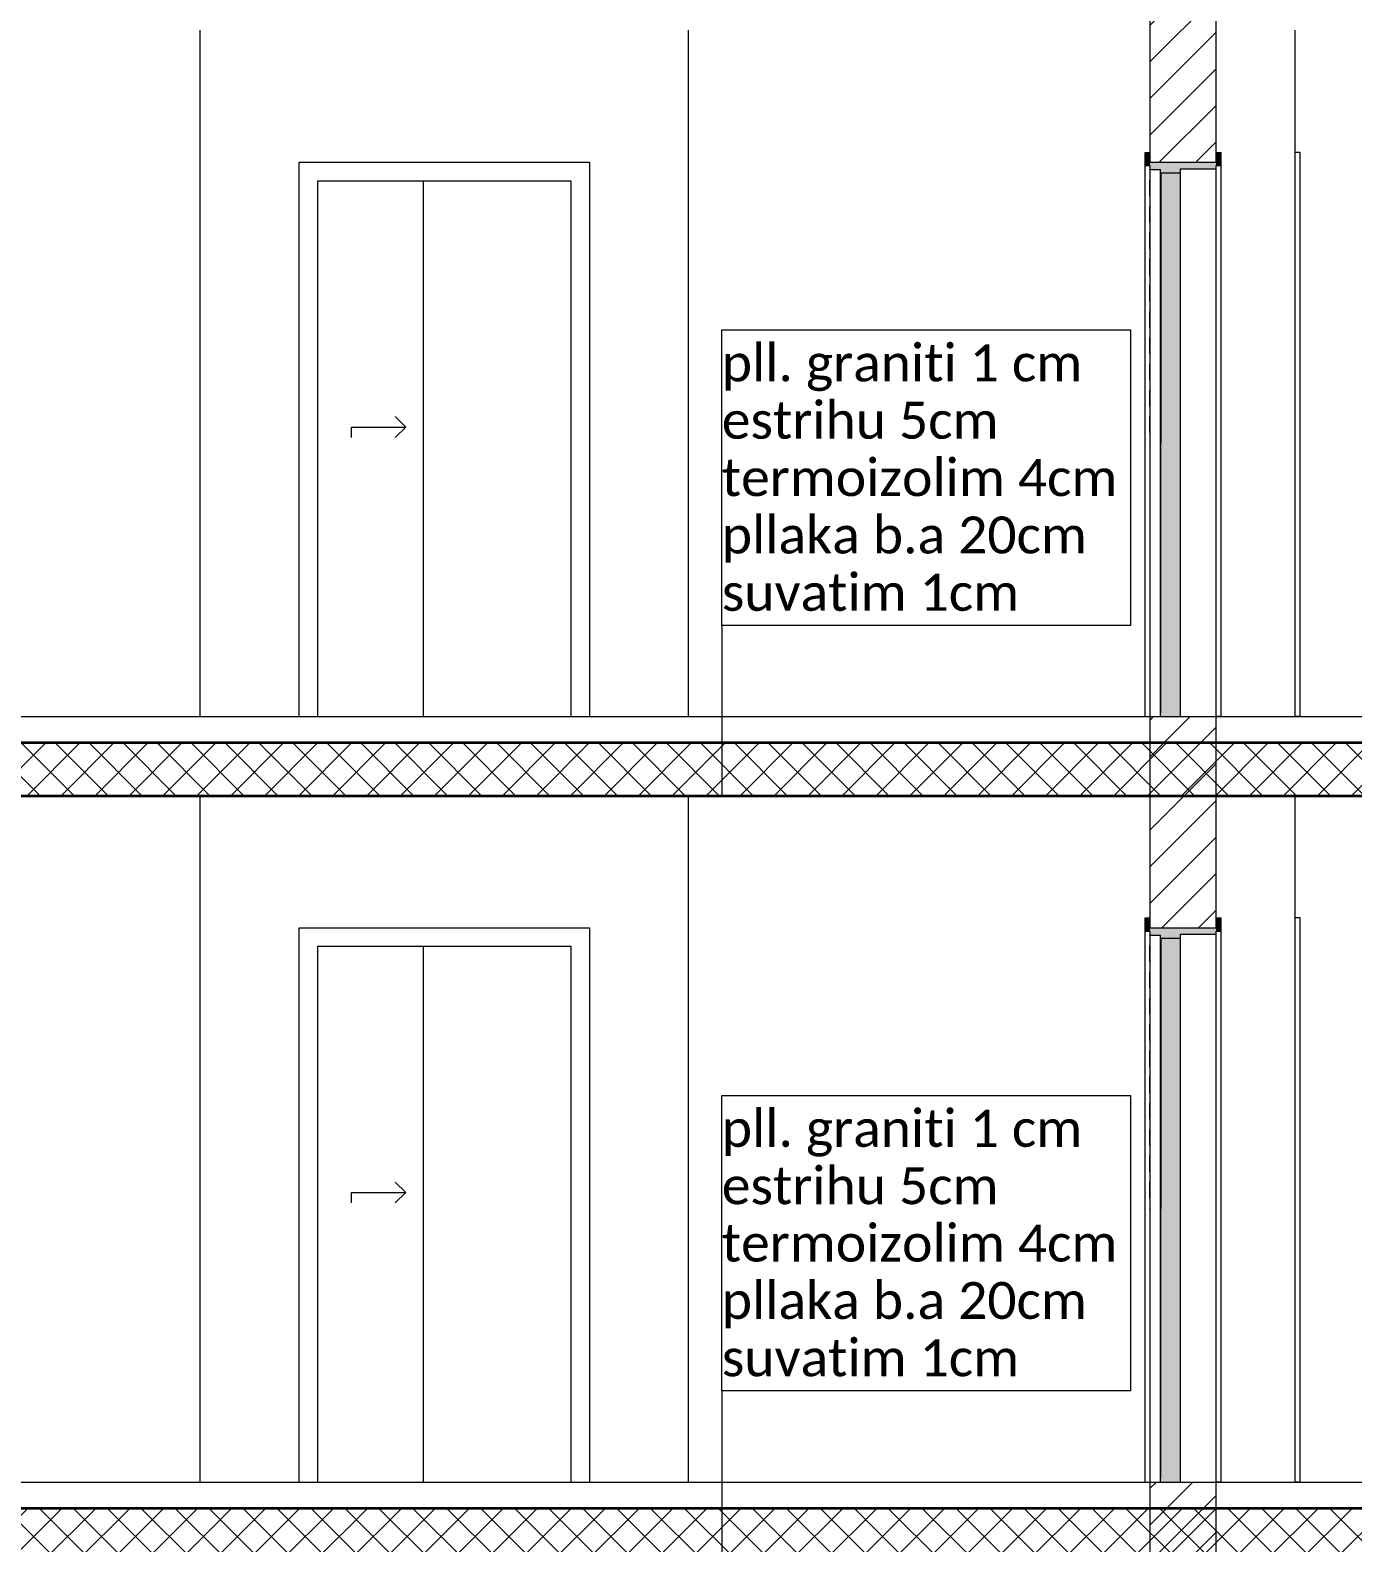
# Model space of a CAD drawing. Header units: millimetres. Extents: x -310 to 171125, y -3027 to 55843.
# Drawn here: x 124241 to 129253, y 40965 to 46696 of the extents above; entities that cross this region are included whole.
import ezdxf

# ---------------------------------------------------------------- set-up
doc = ezdxf.new("R2010")
doc.units = ezdxf.units.MM
doc.header["$MEASUREMENT"] = 0
doc.set_wipeout_variables(frame=1)
doc.linetypes.add('Wipeout_Contour', pattern=[1000, 0, -1000])
doc.layers.add('Dimensioning - General', color=7, linetype='Continuous')
doc.layers.add('Structural - Bearing', color=7, linetype='Continuous')
for name, color, linetype, lineweight, true_color in [('Dimensioning - General_Pen_No__61', 7, 'Continuous', 20, 0x6a6a6a), ('Dimensioning - General_Pen_No__88', 7, 'Continuous', 20, 0xfd4435), ('Drawing & Figure_Pen_No__61', 7, 'Continuous', 20, 0x6a6a6a), ('Structural - Bearing_Pen_No__108', 7, 'Continuous', 13, 0xfd8379), ('Structural - Bearing_Pen_No__111', 7, 'Continuous', 13, 0xccccff), ('Structural - Bearing_Pen_No__61', 7, 'Continuous', 20, 0x6a6a6a), ('Structural - Bearing_Pen_No__82', 7, 'Continuous', 20, 0xaaaaaa)]:
    doc.layers.add(name, color=color, linetype=linetype, lineweight=lineweight, true_color=true_color)
doc.layers.add('Structural - Bearing_Pen_No__1', color=7, linetype='Continuous', lineweight=13)
doc.layers.add('Structural - Bearing_Pen_No__7', color=7, linetype='Continuous', lineweight=35)
doc.layers.get('0').off()
doc.styles.add('GENERATED_STYLE_6', font='calibril.ttf')
doc.dimstyles.new('GENERATED_STYLE__1', dxfattribs={"dimtxt": 195.999997, "dimasz": 106.4, "dimexe": 0.18, "dimexo": 0.0625, "dimgap": 0.09, "dimtad": 1, "dimdec": 0, "dimlfac": 0.1, "dimzin": 0, "dimdsep": 46, "dimtxsty": 'GENERATED_STYLE_6', "dimblk": 'ARROWHEAD_2', "dimblk1": 'ARROWHEAD_2', "dimblk2": 'ARROWHEAD_2', "dimcen": 0.09, "dimse1": 1, "dimse2": 1, "dimclrd": 256, "dimclre": 256, "dimclrt": 256, "dimadec": 0, "dimazin": 0, "dimtfac": 1, "dimtdec": 4, "dimtmove": 0, "dimatfit": 3, "dimfxl": 1, "dimtolj": 1, "dimtzin": 0, "dimarcsym": 0})
pattern_1 = [(45, (0, 0), (-69.29646, 69.29646), [])]
pattern_2 = [(45, (0, 0), (-64.346715, 64.346715), []), (135, (0, 0), (64.346715, 64.346715), [])]

# ---------------------------------------------------------------- blocks, each defined once
blk = doc.blocks.new('*D100')
at = {"layer": 'Dimensioning - General_Pen_No__61', "color": 251, "linetype": 'Continuous', "lineweight": 20, "true_color": 0x6a6a6a, "transparency": 16777216}
for p, q in [((134757.9, 41095.6), (134547.9, 41095.6)), ((134582.9, 41136), (134722.9, 41055.2)), ((134652.9, 40895.6), (134652.9, 41095.6)), ((134582.9, 40936), (134722.9, 40855.2)), ((134757.9, 40895.6), (134547.9, 40895.6))]:
    blk.add_line(p, q, dxfattribs=at)
blk = doc.blocks.new('ARROWHEAD_2')
at = {"color": 0, "linetype": 'Continuous', "lineweight": 0}
for p, q in [((-0.378, -0.655), (0.378, 0.655)), ((0, 0), (-1, 0))]:
    blk.add_line(p, q, dxfattribs=at)
blk = doc.blocks.new('*D101')
at = {"layer": 'Dimensioning - General_Pen_No__61', "color": 251, "linetype": 'Continuous', "lineweight": 20, "true_color": 0x6a6a6a, "transparency": 16777216}
for p, q in [((134582.9, 43836), (134722.9, 43755.2)), ((134757.9, 43795.6), (134547.9, 43795.6)), ((134652.9, 41095.6), (134652.9, 43795.6)), ((134757.9, 41095.6), (134547.9, 41095.6)), ((134582.9, 41136), (134722.9, 41055.2))]:
    blk.add_line(p, q, dxfattribs=at)
at = {"layer": 'Dimensioning - General_Pen_No__88', "color": 20, "lineweight": 20, "true_color": 0xfd4435, "transparency": 16777216, "char_height": 196, "attachment_point": 7, "rotation": 90, "style": 'GENERATED_STYLE_6'}
for s, insert in [('\\A1;{\\pql;\\fCalibri Light|b0|i0|c0|p34;20}', (134613.7, 43437.4)), ('\\A1;{\\pql;\\fCalibri Light|b0|i0|c0|p34;270}', (134613.7, 42207.3))]:
    blk.add_mtext(s, dxfattribs=dict(at, insert=insert))
blk = doc.blocks.new('*D102')
at = {"layer": 'Dimensioning - General_Pen_No__61', "color": 251, "linetype": 'Continuous', "lineweight": 20, "true_color": 0x6a6a6a, "transparency": 16777216}
for p, q in [((134582.9, 44036), (134722.9, 43955.2)), ((134757.9, 43995.6), (134547.9, 43995.6)), ((134652.9, 43795.6), (134652.9, 43995.6)), ((134582.9, 43836), (134722.9, 43755.2)), ((134757.9, 43795.6), (134547.9, 43795.6))]:
    blk.add_line(p, q, dxfattribs=at)
blk = doc.blocks.new('*D103')
at = {"layer": 'Dimensioning - General_Pen_No__61', "color": 251, "linetype": 'Continuous', "lineweight": 20, "true_color": 0x6a6a6a, "transparency": 16777216}
for p, q in [((134582.9, 46736), (134722.9, 46655.2)), ((134757.9, 46695.6), (134547.9, 46695.6)), ((134652.9, 43995.6), (134652.9, 46695.6)), ((134582.9, 44036), (134722.9, 43955.2)), ((134757.9, 43995.6), (134547.9, 43995.6))]:
    blk.add_line(p, q, dxfattribs=at)
at = {"layer": 'Dimensioning - General_Pen_No__88', "color": 20, "lineweight": 20, "true_color": 0xfd4435, "transparency": 16777216, "char_height": 196, "attachment_point": 7, "rotation": 90, "style": 'GENERATED_STYLE_6'}
for s, insert in [('\\A1;{\\pql;\\fCalibri Light|b0|i0|c0|p34;20}', (134613.7, 46337.4)), ('\\A1;{\\pql;\\fCalibri Light|b0|i0|c0|p34;270}', (134613.7, 45107.3))]:
    blk.add_mtext(s, dxfattribs=dict(at, insert=insert))
blk = doc.blocks.new('*D104')
at = {"layer": 'Dimensioning - General_Pen_No__61', "color": 251, "linetype": 'Continuous', "lineweight": 20, "true_color": 0x6a6a6a, "transparency": 16777216}
for p, q in [((134582.9, 46936), (134722.9, 46855.2)), ((134757.9, 46895.6), (134547.9, 46895.6)), ((134652.9, 46695.6), (134652.9, 46895.6)), ((134582.9, 46736), (134722.9, 46655.2)), ((134757.9, 46695.6), (134547.9, 46695.6))]:
    blk.add_line(p, q, dxfattribs=at)
blk = doc.blocks.new('*D143')
at = {"layer": 'Dimensioning - General_Pen_No__61', "color": 251, "linetype": 'Continuous', "lineweight": 20, "true_color": 0x6a6a6a, "transparency": 16777216}
for p, q in [((135307.9, 41095.6), (135097.9, 41095.6)), ((135132.9, 41136), (135272.9, 41055.2)), ((135202.9, 40895.6), (135202.9, 41095.6)), ((135132.9, 40936), (135272.9, 40855.2)), ((135307.9, 40895.6), (135097.9, 40895.6))]:
    blk.add_line(p, q, dxfattribs=at)
blk = doc.blocks.new('*D144')
at = {"layer": 'Dimensioning - General_Pen_No__61', "color": 251, "linetype": 'Continuous', "lineweight": 20, "true_color": 0x6a6a6a, "transparency": 16777216}
for p, q in [((135132.9, 43836), (135272.9, 43755.2)), ((135307.9, 43795.6), (135097.9, 43795.6)), ((135202.9, 41095.6), (135202.9, 43795.6)), ((135307.9, 41095.6), (135097.9, 41095.6)), ((135132.9, 41136), (135272.9, 41055.2))]:
    blk.add_line(p, q, dxfattribs=at)
at = {"layer": 'Dimensioning - General_Pen_No__88', "color": 20, "lineweight": 20, "true_color": 0xfd4435, "transparency": 16777216, "char_height": 196, "attachment_point": 7, "rotation": 90, "style": 'GENERATED_STYLE_6'}
for s, insert in [('\\A1;{\\pql;\\fCalibri Light|b0|i0|c0|p34;20}', (135163.7, 43437.4)), ('\\A1;{\\pql;\\fCalibri Light|b0|i0|c0|p34;270}', (135163.7, 42207.3))]:
    blk.add_mtext(s, dxfattribs=dict(at, insert=insert))
blk = doc.blocks.new('*D145')
at = {"layer": 'Dimensioning - General_Pen_No__61', "color": 251, "linetype": 'Continuous', "lineweight": 20, "true_color": 0x6a6a6a, "transparency": 16777216}
for p, q in [((135132.9, 44036), (135272.9, 43955.2)), ((135307.9, 43995.6), (135097.9, 43995.6)), ((135202.9, 43795.6), (135202.9, 43995.6)), ((135132.9, 43836), (135272.9, 43755.2)), ((135307.9, 43795.6), (135097.9, 43795.6))]:
    blk.add_line(p, q, dxfattribs=at)
blk = doc.blocks.new('*D146')
at = {"layer": 'Dimensioning - General_Pen_No__61', "color": 251, "linetype": 'Continuous', "lineweight": 20, "true_color": 0x6a6a6a, "transparency": 16777216}
for p, q in [((135132.9, 46736), (135272.9, 46655.2)), ((135307.9, 46695.6), (135097.9, 46695.6)), ((135202.9, 43995.6), (135202.9, 46695.6)), ((135132.9, 44036), (135272.9, 43955.2)), ((135307.9, 43995.6), (135097.9, 43995.6))]:
    blk.add_line(p, q, dxfattribs=at)
at = {"layer": 'Dimensioning - General_Pen_No__88', "color": 20, "lineweight": 20, "true_color": 0xfd4435, "transparency": 16777216, "char_height": 196, "attachment_point": 7, "rotation": 90, "style": 'GENERATED_STYLE_6'}
for s, insert in [('\\A1;{\\pql;\\fCalibri Light|b0|i0|c0|p34;20}', (135163.7, 46337.4)), ('\\A1;{\\pql;\\fCalibri Light|b0|i0|c0|p34;270}', (135163.7, 45107.3))]:
    blk.add_mtext(s, dxfattribs=dict(at, insert=insert))
blk = doc.blocks.new('*D147')
at = {"layer": 'Dimensioning - General_Pen_No__61', "color": 251, "linetype": 'Continuous', "lineweight": 20, "true_color": 0x6a6a6a, "transparency": 16777216}
for p, q in [((135132.9, 46936), (135272.9, 46855.2)), ((135307.9, 46895.6), (135097.9, 46895.6)), ((135202.9, 46695.6), (135202.9, 46895.6)), ((135132.9, 46736), (135272.9, 46655.2)), ((135307.9, 46695.6), (135097.9, 46695.6))]:
    blk.add_line(p, q, dxfattribs=at)
blk = doc.blocks.new('*D163')
at = {"layer": 'Dimensioning - General_Pen_No__61', "color": 251, "linetype": 'Continuous', "lineweight": 20, "true_color": 0x6a6a6a, "transparency": 16777216}
for p, q in [((135857.9, 41095.6), (135647.9, 41095.6)), ((135682.9, 41136), (135822.9, 41055.2)), ((135752.9, 38195.6), (135752.9, 41095.6)), ((135682.9, 38236), (135822.9, 38155.2)), ((135857.9, 38195.6), (135647.9, 38195.6))]:
    blk.add_line(p, q, dxfattribs=at)
at = {"layer": 'Dimensioning - General_Pen_No__88', "color": 20, "lineweight": 20, "true_color": 0xfd4435, "transparency": 16777216, "insert": (135713.7, 39407.3), "char_height": 196, "attachment_point": 7, "rotation": 90, "style": 'GENERATED_STYLE_6'}
blk.add_mtext('\\A1;{\\pql;\\fCalibri Light|b0|i0|c0|p34;290}', dxfattribs=at)
blk = doc.blocks.new('*D164')
at = {"layer": 'Dimensioning - General_Pen_No__61', "color": 251, "linetype": 'Continuous', "lineweight": 20, "true_color": 0x6a6a6a, "transparency": 16777216}
for p, q in [((135682.9, 44036), (135822.9, 43955.2)), ((135857.9, 43995.6), (135647.9, 43995.6)), ((135752.9, 41095.6), (135752.9, 43995.6)), ((135857.9, 41095.6), (135647.9, 41095.6)), ((135682.9, 41136), (135822.9, 41055.2))]:
    blk.add_line(p, q, dxfattribs=at)
at = {"layer": 'Dimensioning - General_Pen_No__88', "color": 20, "lineweight": 20, "true_color": 0xfd4435, "transparency": 16777216, "insert": (135713.7, 42307.3), "char_height": 196, "attachment_point": 7, "rotation": 90, "style": 'GENERATED_STYLE_6'}
blk.add_mtext('\\A1;{\\pql;\\fCalibri Light|b0|i0|c0|p34;290}', dxfattribs=at)
blk = doc.blocks.new('*D165')
at = {"layer": 'Dimensioning - General_Pen_No__61', "color": 251, "linetype": 'Continuous', "lineweight": 20, "true_color": 0x6a6a6a, "transparency": 16777216}
for p, q in [((135682.9, 46936), (135822.9, 46855.2)), ((135857.9, 46895.6), (135647.9, 46895.6)), ((135752.9, 43995.6), (135752.9, 46895.6)), ((135682.9, 44036), (135822.9, 43955.2)), ((135857.9, 43995.6), (135647.9, 43995.6))]:
    blk.add_line(p, q, dxfattribs=at)
at = {"layer": 'Dimensioning - General_Pen_No__88', "color": 20, "lineweight": 20, "true_color": 0xfd4435, "transparency": 16777216, "insert": (135713.7, 45207.3), "char_height": 196, "attachment_point": 7, "rotation": 90, "style": 'GENERATED_STYLE_6'}
blk.add_mtext('\\A1;{\\pql;\\fCalibri Light|b0|i0|c0|p34;290}', dxfattribs=at)

msp = doc.modelspace()

# ---------------------------------------------------------------- linework, layer by layer
at = {"layer": 'Structural - Bearing_Pen_No__1', "color": 7, "linetype": 'Continuous', "lineweight": 13}
for p, q in [((128525.2, 46067.6), (128525.2, 46167.6)), ((128525.2, 46155.6), (128525.2, 46167.6)), ((128525.2, 44295.6), (128525.2, 46067.6)), ((128525.2, 44095.6), (128525.2, 44295.6)), ((128525.2, 43167.6), (128525.2, 43267.6)), ((128525.2, 43255.6), (128525.2, 43267.6)), ((128525.2, 41395.6), (128525.2, 43167.6)), ((128525.2, 41195.6), (128525.2, 41395.6))]:
    msp.add_line(p, q, dxfattribs=at)
at = {"layer": 'Structural - Bearing_Pen_No__82', "color": 253, "linetype": 'Continuous', "lineweight": 20, "true_color": 0xaaaaaa}
for p, q in [((128526.2, 46153.3), (128526.2, 46072.4)), ((128526.2, 46072.4), (128526.2, 45131.6)), ((128526.2, 44190.8), (128526.2, 45131.6)), ((128526.2, 44109.9), (128526.2, 44190.8)), ((128526.2, 43253.3), (128526.2, 43172.4)), ((128526.2, 43172.4), (128526.2, 42231.6)), ((128526.2, 41290.8), (128526.2, 42231.6)), ((128526.2, 41209.9), (128526.2, 41290.8))]:
    msp.add_line(p, q, dxfattribs=at)

# ---------------------------------------------------------------- wipeouts: each hides what was drawn before it
at = {"color": 254, "linetype": 'Wipeout_Contour', "lineweight": 0, "ltscale": 1086479.776534734}
msp.add_wipeout([(126735.2, 46695.6), (126735.2, 43995.6), (128485.2, 43995.6), (128485.2, 44095.6), (128466.2, 44095.6), (128466.2, 46232.6), (128485.2, 46232.6), (128485.2, 46695.6)], dxfattribs=at).dxf.layer = 'Structural - Bearing'
at = {"color": 254, "linetype": 'Wipeout_Contour', "lineweight": 0, "ltscale": 1229092.275832767}
msp.add_wipeout([(128735.2, 46695.6), (128735.2, 46232.6), (128754.2, 46232.6), (128754.2, 46182.6), (128754.2, 44095.6), (128735.2, 44095.6), (128735.2, 43995.6), (129035.2, 43995.6), (129035.2, 46695.6)], dxfattribs=at).dxf.layer = 'Structural - Bearing'
at = {"color": 254, "linetype": 'Wipeout_Contour', "lineweight": 0, "ltscale": 1078971.088058266}
msp.add_wipeout([(126735.2, 43795.6), (126735.2, 41095.6), (128485.2, 41095.6), (128485.2, 41195.6), (128466.2, 41195.6), (128466.2, 43332.6), (128485.2, 43332.6), (128485.2, 43795.6)], dxfattribs=at).dxf.layer = 'Structural - Bearing'
at = {"color": 254, "linetype": 'Wipeout_Contour', "lineweight": 0, "ltscale": 1220672.463116115}
msp.add_wipeout([(128735.2, 43795.6), (128735.2, 43332.6), (128754.2, 43332.6), (128754.2, 43282.6), (128754.2, 41195.6), (128735.2, 41195.6), (128735.2, 41095.6), (129035.2, 41095.6), (129035.2, 43795.6)], dxfattribs=at).dxf.layer = 'Structural - Bearing'

# ---------------------------------------------------------------- next in the draw order: hatches: boundary and pattern name
at = {"layer": 'Structural - Bearing_Pen_No__108', "linetype": 'Continuous', "lineweight": 13, "true_color": 0xfd8379}
h = msp.add_hatch(dxfattribs=at)
h.set_pattern_fill('FIRE_PROOFING', color=11, style=0, pattern_type=2)
h.set_pattern_definition(pattern_1)
h.paths.add_polyline_path([(128735.2, 41095.6), (128485.2, 41095.6), (128485.2, 40395.6), (128735.2, 40395.6)])

# ---------------------------------------------------------------- next in the draw order: linework, layer by layer
at = {"layer": 'Drawing & Figure_Pen_No__61', "color": 251, "linetype": 'Continuous', "lineweight": 20, "true_color": 0x6a6a6a, "flags": 128}
for points in [[(126861.8, 45560.4), (128410.3, 45560.4), (128410.3, 44440.4), (126861.8, 44440.4)], [(126861.8, 42660.4), (128410.3, 42660.4), (128410.3, 41540.4), (126861.8, 41540.4)]]:
    msp.add_lwpolyline(points, close=True, dxfattribs=at)
at = {"layer": 'Structural - Bearing_Pen_No__1', "color": 7, "linetype": 'Continuous', "lineweight": 13}
for p, q in [((128466.2, 46232.6), (128485.2, 46232.6)), ((128735.2, 46232.6), (128754.2, 46232.6)), ((128735.2, 43995.6), (130635.2, 43995.6)), ((128466.2, 43332.6), (128485.2, 43332.6)), ((128735.2, 43332.6), (128754.2, 43332.6)), ((128485.2, 40395.6), (128485.2, 41095.6)), ((128735.2, 40395.6), (128735.2, 41095.6)), ((128735.2, 41095.6), (130635.2, 41095.6))]:
    msp.add_line(p, q, dxfattribs=at)
at = {"layer": 'Structural - Bearing_Pen_No__61', "color": 251, "linetype": 'Continuous', "lineweight": 20, "true_color": 0x6a6a6a}
for points in [[(126861.8, 44440.4), (126861.8, 43795.6)], [(126861.8, 41540.4), (126861.8, 40895.6)]]:
    msp.add_lwpolyline(points, dxfattribs=at)

# ---------------------------------------------------------------- next in the draw order: texts
at = {"layer": 'Drawing & Figure_Pen_No__61', "color": 251, "linetype": 'Continuous', "lineweight": 20, "true_color": 0x6a6a6a, "char_height": 140, "attachment_point": 7, "line_spacing_factor": 0.931144, "style": 'GENERATED_STYLE_6'}
for insert in [(126861.8, 44494.5), (126861.8, 41594.5)]:
    msp.add_mtext('\\A1;{\\pql;\\fCalibri Light|b0|i0|c0|p34;pll. graniti 1 cm\\P\\pql;\\fCalibri Light|b0|i0|c0|p34;estrihu 5cm\\P\\pql;\\fCalibri Light|b0|i0|c0|p34;termoizolim 4cm\\P\\pql;\\fCalibri Light|b0|i0|c0|p34;pllaka b.a 20cm\\P\\pql;\\fCalibri Light|b0|i0|c0|p34;suvatim 1cm}', dxfattribs=dict(at, insert=insert))

# ---------------------------------------------------------------- next in the draw order: wipeouts: each hides what was drawn before it
at = {"color": 254, "linetype": 'Wipeout_Contour', "lineweight": 0, "ltscale": 534956.340746}
msp.add_wipeout([(126735.2, 46695.6), (124885.2, 46695.6), (124885.2, 43995.6), (126735.2, 43995.6)], dxfattribs=at).dxf.layer = 'Structural - Bearing'
at = {"color": 254, "linetype": 'Wipeout_Contour', "lineweight": 0, "ltscale": 546894.501791}
msp.add_wipeout([(129054.2, 44095.6), (129054.2, 46232.6), (129035.2, 46232.6), (129035.2, 44095.6)], dxfattribs=at).dxf.layer = 'Structural - Bearing'
at = {"color": 254, "linetype": 'Wipeout_Contour', "lineweight": 0, "ltscale": 544712.991672}
msp.add_wipeout([(128466.2, 44095.6), (128485.2, 44095.6), (128485.2, 46182.6), (128466.2, 46182.6)], dxfattribs=at).dxf.layer = 'Structural - Bearing'
at = {"color": 254, "linetype": 'Wipeout_Contour', "lineweight": 0, "ltscale": 545429.516032}
msp.add_wipeout([(128600.2, 44095.6), (128735.2, 44095.6), (128735.2, 46170.6), (128600.2, 46170.6)], dxfattribs=at).dxf.layer = 'Structural - Bearing'
at = {"color": 254, "linetype": 'Wipeout_Contour', "lineweight": 0, "ltscale": 531135.55031}
msp.add_wipeout([(126735.2, 43795.6), (124885.2, 43795.6), (124885.2, 41095.6), (126735.2, 41095.6)], dxfattribs=at).dxf.layer = 'Structural - Bearing'
at = {"color": 254, "linetype": 'Wipeout_Contour', "lineweight": 0, "ltscale": 543173.223959}
msp.add_wipeout([(129054.2, 41195.6), (129054.2, 43332.6), (129035.2, 43332.6), (129035.2, 41195.6)], dxfattribs=at).dxf.layer = 'Structural - Bearing'
at = {"color": 254, "linetype": 'Wipeout_Contour', "lineweight": 0, "ltscale": 540978.843864}
msp.add_wipeout([(128466.2, 41195.6), (128485.2, 41195.6), (128485.2, 43282.6), (128466.2, 43282.6)], dxfattribs=at).dxf.layer = 'Structural - Bearing'
at = {"color": 254, "linetype": 'Wipeout_Contour', "lineweight": 0, "ltscale": 541700.817908}
msp.add_wipeout([(128600.2, 41195.6), (128735.2, 41195.6), (128735.2, 43270.6), (128600.2, 43270.6)], dxfattribs=at).dxf.layer = 'Structural - Bearing'

# ---------------------------------------------------------------- next in the draw order: hatches: boundary and pattern name
at = {"layer": 'Structural - Bearing_Pen_No__1', "linetype": 'Continuous', "lineweight": 13}
h = msp.add_hatch(dxfattribs=at)
h.set_pattern_fill('CONCRETE_BLOCK', style=0, pattern_type=2)
h.set_pattern_definition(pattern_2)
h.paths.add_polyline_path([(139085.2, 43795.6), (139085.2, 43995.6), (123882.8, 43995.6), (123882.8, 43795.6)])
h = msp.add_hatch(dxfattribs=at)
h.set_pattern_fill('CONCRETE_BLOCK', style=0, pattern_type=2)
h.set_pattern_definition(pattern_2)
h.paths.add_polyline_path([(139085.2, 40895.6), (139085.2, 41095.6), (123882.8, 41095.6), (123882.8, 40895.6)])
at = {"layer": 'Structural - Bearing_Pen_No__108', "linetype": 'Continuous', "lineweight": 0, "true_color": 0xfda29a}
for points in [[(128466.2, 46182.6), (128485.2, 46182.6), (128485.2, 46232.6), (128466.2, 46232.6)], [(128485.2, 46195.6), (128485.2, 46167.6), (128525.2, 46167.6), (128525.2, 46155.6), (128600.2, 46155.6), (128600.2, 46195.6)], [(128525.2, 44095.6), (128600.2, 44095.6), (128600.2, 46155.6), (128525.2, 46155.6)], [(128466.2, 43282.6), (128485.2, 43282.6), (128485.2, 43332.6), (128466.2, 43332.6)], [(128485.2, 43295.6), (128485.2, 43267.6), (128525.2, 43267.6), (128525.2, 43255.6), (128600.2, 43255.6), (128600.2, 43295.6)], [(128525.2, 41195.6), (128600.2, 41195.6), (128600.2, 43255.6), (128525.2, 43255.6)]]:
    msp.add_hatch(color=21, dxfattribs=at).paths.add_polyline_path(points)

# ---------------------------------------------------------------- next in the draw order: linework, layer by layer
at = {"layer": 'Structural - Bearing_Pen_No__1', "color": 7, "linetype": 'Continuous', "lineweight": 13}
for p, q in [((128485.2, 46195.6), (128485.2, 46895.6)), ((128466.2, 46182.6), (128466.2, 46232.6)), ((128485.2, 46195.6), (128485.2, 46232.6)), ((128485.2, 46195.6), (128600.2, 46195.6)), ((128466.2, 46182.6), (128485.2, 46182.6)), ((128485.2, 46167.6), (128485.2, 46182.6)), ((128485.2, 46167.6), (128525.2, 46167.6)), ((128485.2, 46067.6), (128485.2, 46167.6)), ((128485.2, 46167.6), (128525.2, 46167.6)), ((128525.2, 46155.6), (128600.2, 46155.6)), ((128600.2, 46155.6), (128600.2, 46170.6)), ((128485.2, 44295.6), (128485.2, 46067.6)), ((128485.2, 44095.6), (128485.2, 44295.6)), ((128485.2, 44095.6), (128525.2, 44095.6)), ((128485.2, 43995.6), (128485.2, 44095.6)), ((124335.2, 43995.6), (128485.2, 43995.6)), ((128485.2, 43295.6), (128485.2, 43995.6)), ((124335.2, 43795.6), (139085.2, 43795.6)), ((128466.2, 43282.6), (128466.2, 43332.6)), ((128485.2, 43295.6), (128485.2, 43332.6)), ((128466.2, 43282.6), (128485.2, 43282.6)), ((128485.2, 43295.6), (128600.2, 43295.6)), ((128485.2, 43267.6), (128485.2, 43282.6)), ((128485.2, 43267.6), (128525.2, 43267.6)), ((128485.2, 43167.6), (128485.2, 43267.6)), ((128485.2, 43267.6), (128525.2, 43267.6)), ((128600.2, 43255.6), (128600.2, 43270.6)), ((128525.2, 43255.6), (128600.2, 43255.6)), ((128485.2, 41395.6), (128485.2, 43167.6)), ((128485.2, 41195.6), (128485.2, 41395.6)), ((128485.2, 41195.6), (128525.2, 41195.6)), ((128485.2, 41095.6), (128485.2, 41195.6)), ((124335.2, 41095.6), (128485.2, 41095.6))]:
    msp.add_line(p, q, dxfattribs=at)
at = {"layer": 'Structural - Bearing_Pen_No__111', "color": 254, "linetype": 'Continuous', "lineweight": 13, "true_color": 0xccccff}
for p, q in [((125663.7, 45192.3), (125624.3, 45231.8)), ((125458.6, 45152.9), (125458.6, 45192.3)), ((125458.6, 45192.3), (125663.7, 45192.3)), ((125663.7, 45192.3), (125624.3, 45152.9)), ((125458.6, 42252.9), (125458.6, 42292.3)), ((125458.6, 42292.3), (125663.7, 42292.3)), ((125663.7, 42292.3), (125624.3, 42331.8)), ((125663.7, 42292.3), (125624.3, 42252.9))]:
    msp.add_line(p, q, dxfattribs=at)
for points in [[(125260.1, 44095.6), (125260.1, 46195.6), (126360.1, 46195.6), (126360.1, 44095.6)], [(125330.1, 44095.6), (125330.1, 46125.6), (126290.1, 46125.6), (126290.1, 44095.6)], [(125730.1, 46125.6), (125730.1, 44095.6)], [(125260.1, 41195.6), (125260.1, 43295.6), (126360.1, 43295.6), (126360.1, 41195.6)], [(125330.1, 41195.6), (125330.1, 43225.6), (126290.1, 43225.6), (126290.1, 41195.6)], [(125730.1, 43225.6), (125730.1, 41195.6)]]:
    msp.add_lwpolyline(points, dxfattribs=at)
at = {"layer": 'Structural - Bearing_Pen_No__61', "color": 251, "linetype": 'Continuous', "lineweight": 20, "true_color": 0x6a6a6a}
for points in [[(124075.2, 44095.6), (128485.2, 44095.6)], [(124075.2, 41195.6), (128485.2, 41195.6)]]:
    msp.add_lwpolyline(points, dxfattribs=at)
at = {"layer": 'Structural - Bearing_Pen_No__7', "color": 7, "linetype": 'Continuous', "lineweight": 35, "flags": 128}
for points in [[(139085.2, 43795.6), (139085.2, 43995.6), (123882.8, 43995.6), (123882.8, 43795.6)], [(139085.2, 40895.6), (139085.2, 41095.6), (123882.8, 41095.6), (123882.8, 40895.6)]]:
    msp.add_lwpolyline(points, close=True, dxfattribs=at)
at = {"layer": 'Structural - Bearing_Pen_No__82', "color": 253, "linetype": 'Continuous', "lineweight": 20, "true_color": 0xaaaaaa}
for p, q in [((124885.2, 44095.6), (124885.2, 46695.6)), ((126735.2, 44095.6), (126735.2, 46695.6)), ((129035.2, 44095.6), (129035.2, 46695.6)), ((129054.2, 46232.6), (129035.2, 46232.6)), ((129054.2, 44095.6), (129054.2, 46232.6)), ((128466.2, 44095.6), (128466.2, 46182.6)), ((128484.2, 46166.3), (128484.2, 46167.6)), ((128484.2, 46072.4), (128484.2, 46128)), ((128600.2, 44095.6), (128600.2, 46155.6)), ((128484.2, 46066.8), (128484.2, 46072.4)), ((128484.2, 45967.3), (128484.2, 46028.5)), ((128484.2, 45867.8), (128484.2, 45929)), ((128484.2, 45768.2), (128484.2, 45829.5)), ((128484.2, 45668.7), (128484.2, 45730)), ((128484.2, 45569.2), (128484.2, 45630.5)), ((128484.2, 45469.7), (128484.2, 45531)), ((128484.2, 45370.2), (128484.2, 45431.5)), ((128484.2, 45270.7), (128484.2, 45332)), ((128484.2, 45171.2), (128484.2, 45232.4)), ((128484.2, 45131.6), (128484.2, 45132.9)), ((128484.2, 45131.6), (128484.2, 45130.3)), ((128484.2, 45092), (128484.2, 45030.8)), ((128484.2, 44992.5), (128484.2, 44931.3)), ((128484.2, 44893), (128484.2, 44831.8)), ((128484.2, 44793.5), (128484.2, 44732.2)), ((128484.2, 44694), (128484.2, 44632.7)), ((128484.2, 44594.5), (128484.2, 44533.2)), ((128484.2, 44495), (128484.2, 44433.7)), ((128484.2, 44395.5), (128484.2, 44334.2)), ((128484.2, 44296), (128484.2, 44234.7)), ((128484.2, 44196.4), (128484.2, 44190.8)), ((128484.2, 44190.8), (128484.2, 44135.2)), ((128466.2, 44095.6), (128485.2, 44095.6)), ((128484.2, 44096.9), (128484.2, 44095.6)), ((129054.2, 44095.6), (129035.2, 44095.6)), ((124885.2, 41195.6), (124885.2, 43795.6)), ((126735.2, 41195.6), (126735.2, 43795.6)), ((129035.2, 41195.6), (129035.2, 43795.6)), ((129054.2, 43332.6), (129035.2, 43332.6)), ((129054.2, 41195.6), (129054.2, 43332.6)), ((128466.2, 41195.6), (128466.2, 43282.6)), ((128484.2, 43266.3), (128484.2, 43267.6)), ((128484.2, 43172.4), (128484.2, 43228)), ((128600.2, 41195.6), (128600.2, 43255.6)), ((128484.2, 43166.8), (128484.2, 43172.4)), ((128484.2, 43067.3), (128484.2, 43128.5)), ((128484.2, 42967.8), (128484.2, 43029)), ((128484.2, 42868.2), (128484.2, 42929.5)), ((128484.2, 42768.7), (128484.2, 42830)), ((128484.2, 42669.2), (128484.2, 42730.5)), ((128484.2, 42569.7), (128484.2, 42631)), ((128484.2, 42470.2), (128484.2, 42531.5)), ((128484.2, 42370.7), (128484.2, 42432)), ((128484.2, 42271.2), (128484.2, 42332.4)), ((128484.2, 42231.6), (128484.2, 42232.9)), ((128484.2, 42231.6), (128484.2, 42230.3)), ((128484.2, 42192), (128484.2, 42130.8)), ((128484.2, 42092.5), (128484.2, 42031.3)), ((128484.2, 41993), (128484.2, 41931.8)), ((128484.2, 41893.5), (128484.2, 41832.2)), ((128484.2, 41794), (128484.2, 41732.7)), ((128484.2, 41694.5), (128484.2, 41633.2)), ((128484.2, 41595), (128484.2, 41533.7)), ((128484.2, 41495.5), (128484.2, 41434.2)), ((128484.2, 41396), (128484.2, 41334.7)), ((128484.2, 41296.4), (128484.2, 41290.8)), ((128484.2, 41290.8), (128484.2, 41235.2)), ((128466.2, 41195.6), (128485.2, 41195.6)), ((128484.2, 41196.9), (128484.2, 41195.6)), ((129054.2, 41195.6), (129035.2, 41195.6))]:
    msp.add_line(p, q, dxfattribs=at)

# ---------------------------------------------------------------- next in the draw order: dimensions: what is measured, and where the dimension line sits
at = {"layer": 'Dimensioning - General', "color": 251, "linetype": 'Continuous', "lineweight": 20, "true_color": 0x6a6a6a}
for base, p1, p2, picture, middle in [((135202.9, 46895.6), (106969.5, 46695.6), (106951.9, 46895.6), '*D147', (135065.7, 46486.8)), ((134652.9, 46895.6), (107070.8, 46695.6), (107051.4, 46895.6), '*D104', (134515.7, 46486.8)), ((135202.9, 43995.6), (106886.5, 43795.6), (106886.5, 43995.6), '*D145', (135065.7, 43586.8)), ((134652.9, 43995.6), (107311.1, 43795.6), (107297.7, 43995.6), '*D102', (134515.7, 43586.8)), ((135202.9, 41095.6), (106895, 40895.6), (106895, 41095.6), '*D143', (135065.7, 40686.8)), ((134652.9, 41095.6), (107337.8, 40895.6), (107364.6, 41095.6), '*D100', (134515.7, 40686.8)), ((135752.9, 41095.6), (109241.5, 38195.6), (109267.8, 41095.6), '*D163', (135615.7, 39631.4))]:
    dim = msp.add_linear_dim(base=base, p1=p1, p2=p2, angle=90, dimstyle='GENERATED_STYLE__1', dxfattribs=at)
    dim.commit()
    dim.dimension.update_dxf_attribs({"geometry": picture, "text_midpoint": middle, "dimtype": 160, "text_rotation": 90})

# ---------------------------------------------------------------- next in the draw order: wipeouts: each hides what was drawn before it
at = {"color": 254, "linetype": 'Wipeout_Contour', "lineweight": 0, "ltscale": 545728.253887}
msp.add_wipeout([(128754.2, 44095.6), (128754.2, 46182.6), (128735.2, 46182.6), (128735.2, 44095.6)], dxfattribs=at).dxf.layer = 'Structural - Bearing'
at = {"color": 254, "linetype": 'Wipeout_Contour', "lineweight": 0, "ltscale": 542001.100175}
msp.add_wipeout([(128754.2, 41195.6), (128754.2, 43282.6), (128735.2, 43282.6), (128735.2, 41195.6)], dxfattribs=at).dxf.layer = 'Structural - Bearing'

# ---------------------------------------------------------------- next in the draw order: hatches: boundary and pattern name
at = {"layer": 'Structural - Bearing_Pen_No__108', "linetype": 'Continuous', "lineweight": 13, "true_color": 0xfd8379}
h = msp.add_hatch(dxfattribs=at)
h.set_pattern_fill('FIRE_PROOFING', color=11, style=0, pattern_type=2)
h.set_pattern_definition(pattern_1)
h.paths.add_polyline_path([(128735.2, 46895.6), (128485.2, 46895.6), (128485.2, 46195.6), (128735.2, 46195.6)])
at = {"layer": 'Structural - Bearing_Pen_No__108', "linetype": 'Continuous', "lineweight": 0, "true_color": 0xfda29a}
for points in [[(128600.2, 46170.6), (128735.2, 46170.6), (128735.2, 46195.6), (128600.2, 46195.6)], [(128754.2, 46182.6), (128754.2, 46232.6), (128735.2, 46232.6), (128735.2, 46182.6)], [(128754.2, 43282.6), (128754.2, 43332.6), (128735.2, 43332.6), (128735.2, 43282.6)], [(128600.2, 43270.6), (128735.2, 43270.6), (128735.2, 43295.6), (128600.2, 43295.6)]]:
    msp.add_hatch(color=21, dxfattribs=at).paths.add_polyline_path(points)
at = {"layer": 'Structural - Bearing_Pen_No__108', "linetype": 'Continuous', "lineweight": 13, "true_color": 0xfd8379}
h = msp.add_hatch(dxfattribs=at)
h.set_pattern_fill('FIRE_PROOFING', color=11, style=0, pattern_type=2)
h.set_pattern_definition(pattern_1)
h.paths.add_polyline_path([(128735.2, 43995.6), (128735.2, 44095.6), (128485.2, 44095.6), (128485.2, 43995.6)])
h = msp.add_hatch(dxfattribs=at)
h.set_pattern_fill('FIRE_PROOFING', color=11, style=0, pattern_type=2)
h.set_pattern_definition(pattern_1)
h.paths.add_polyline_path([(128735.2, 43995.6), (128485.2, 43995.6), (128485.2, 43295.6), (128735.2, 43295.6)])
h = msp.add_hatch(dxfattribs=at)
h.set_pattern_fill('FIRE_PROOFING', color=11, style=0, pattern_type=2)
h.set_pattern_definition(pattern_1)
h.paths.add_polyline_path([(128735.2, 41095.6), (128735.2, 41195.6), (128485.2, 41195.6), (128485.2, 41095.6)])

# ---------------------------------------------------------------- next in the draw order: linework, layer by layer
at = {"layer": 'Structural - Bearing_Pen_No__1', "color": 7, "linetype": 'Continuous', "lineweight": 13}
for p, q in [((128735.2, 46195.6), (128735.2, 46895.6)), ((128485.2, 46195.6), (128735.2, 46195.6)), ((128600.2, 46195.6), (128735.2, 46195.6)), ((128735.2, 46195.6), (128735.2, 46232.6)), ((128754.2, 46182.6), (128754.2, 46232.6)), ((128600.2, 46170.6), (128735.2, 46170.6)), ((128735.2, 46170.6), (128735.2, 46182.6)), ((128735.2, 46182.6), (128754.2, 46182.6)), ((128485.2, 44095.6), (128735.2, 44095.6)), ((128735.2, 43995.6), (128735.2, 44095.6)), ((128735.2, 43295.6), (128735.2, 43995.6)), ((128735.2, 43295.6), (128735.2, 43332.6)), ((128754.2, 43282.6), (128754.2, 43332.6)), ((128485.2, 43295.6), (128735.2, 43295.6)), ((128600.2, 43295.6), (128735.2, 43295.6)), ((128600.2, 43270.6), (128735.2, 43270.6)), ((128735.2, 43270.6), (128735.2, 43282.6)), ((128735.2, 43282.6), (128754.2, 43282.6)), ((128485.2, 41195.6), (128735.2, 41195.6)), ((128735.2, 41095.6), (128735.2, 41195.6))]:
    msp.add_line(p, q, dxfattribs=at)
at = {"layer": 'Structural - Bearing_Pen_No__61', "color": 251, "linetype": 'Continuous', "lineweight": 20, "true_color": 0x6a6a6a}
for points in [[(128735.2, 44095.6), (130635.2, 44095.6)], [(128735.2, 41195.6), (130635.2, 41195.6)]]:
    msp.add_lwpolyline(points, dxfattribs=at)
at = {"layer": 'Structural - Bearing_Pen_No__82', "color": 253, "linetype": 'Continuous', "lineweight": 20, "true_color": 0xaaaaaa}
for p, q in [((128735.2, 44095.6), (128735.2, 46170.6)), ((128754.2, 44095.6), (128754.2, 46182.6)), ((128754.2, 44095.6), (128735.2, 44095.6)), ((128735.2, 41195.6), (128735.2, 43270.6)), ((128754.2, 41195.6), (128754.2, 43282.6)), ((128754.2, 41195.6), (128735.2, 41195.6))]:
    msp.add_line(p, q, dxfattribs=at)

# ---------------------------------------------------------------- next in the draw order: dimensions: what is measured, and where the dimension line sits
at = {"layer": 'Dimensioning - General', "color": 251, "linetype": 'Continuous', "lineweight": 20, "true_color": 0x6a6a6a}
for base, p1, p2, picture, middle in [((135752.9, 46895.6), (109259, 43995.6), (109382, 46895.6), '*D165', (135615.7, 45431.4)), ((135202.9, 46695.6), (106886.5, 43995.6), (106969.5, 46695.6), '*D146', (135065.7, 45331.4)), ((134652.9, 46695.6), (107297.7, 43995.6), (107070.8, 46695.6), '*D103', (134515.7, 45331.4)), ((135752.9, 43995.6), (109267.8, 41095.6), (109259, 43995.6), '*D164', (135615.7, 42531.4)), ((135202.9, 43795.6), (106895, 41095.6), (106886.5, 43795.6), '*D144', (135065.7, 42431.4)), ((134652.9, 43795.6), (107364.6, 41095.6), (107311.1, 43795.6), '*D101', (134515.7, 42431.4))]:
    dim = msp.add_linear_dim(base=base, p1=p1, p2=p2, angle=90, dimstyle='GENERATED_STYLE__1', dxfattribs=at)
    dim.commit()
    dim.dimension.update_dxf_attribs({"geometry": picture, "text_midpoint": middle, "dimtype": 160, "text_rotation": 90})

doc.saveas('drawing.dxf')
